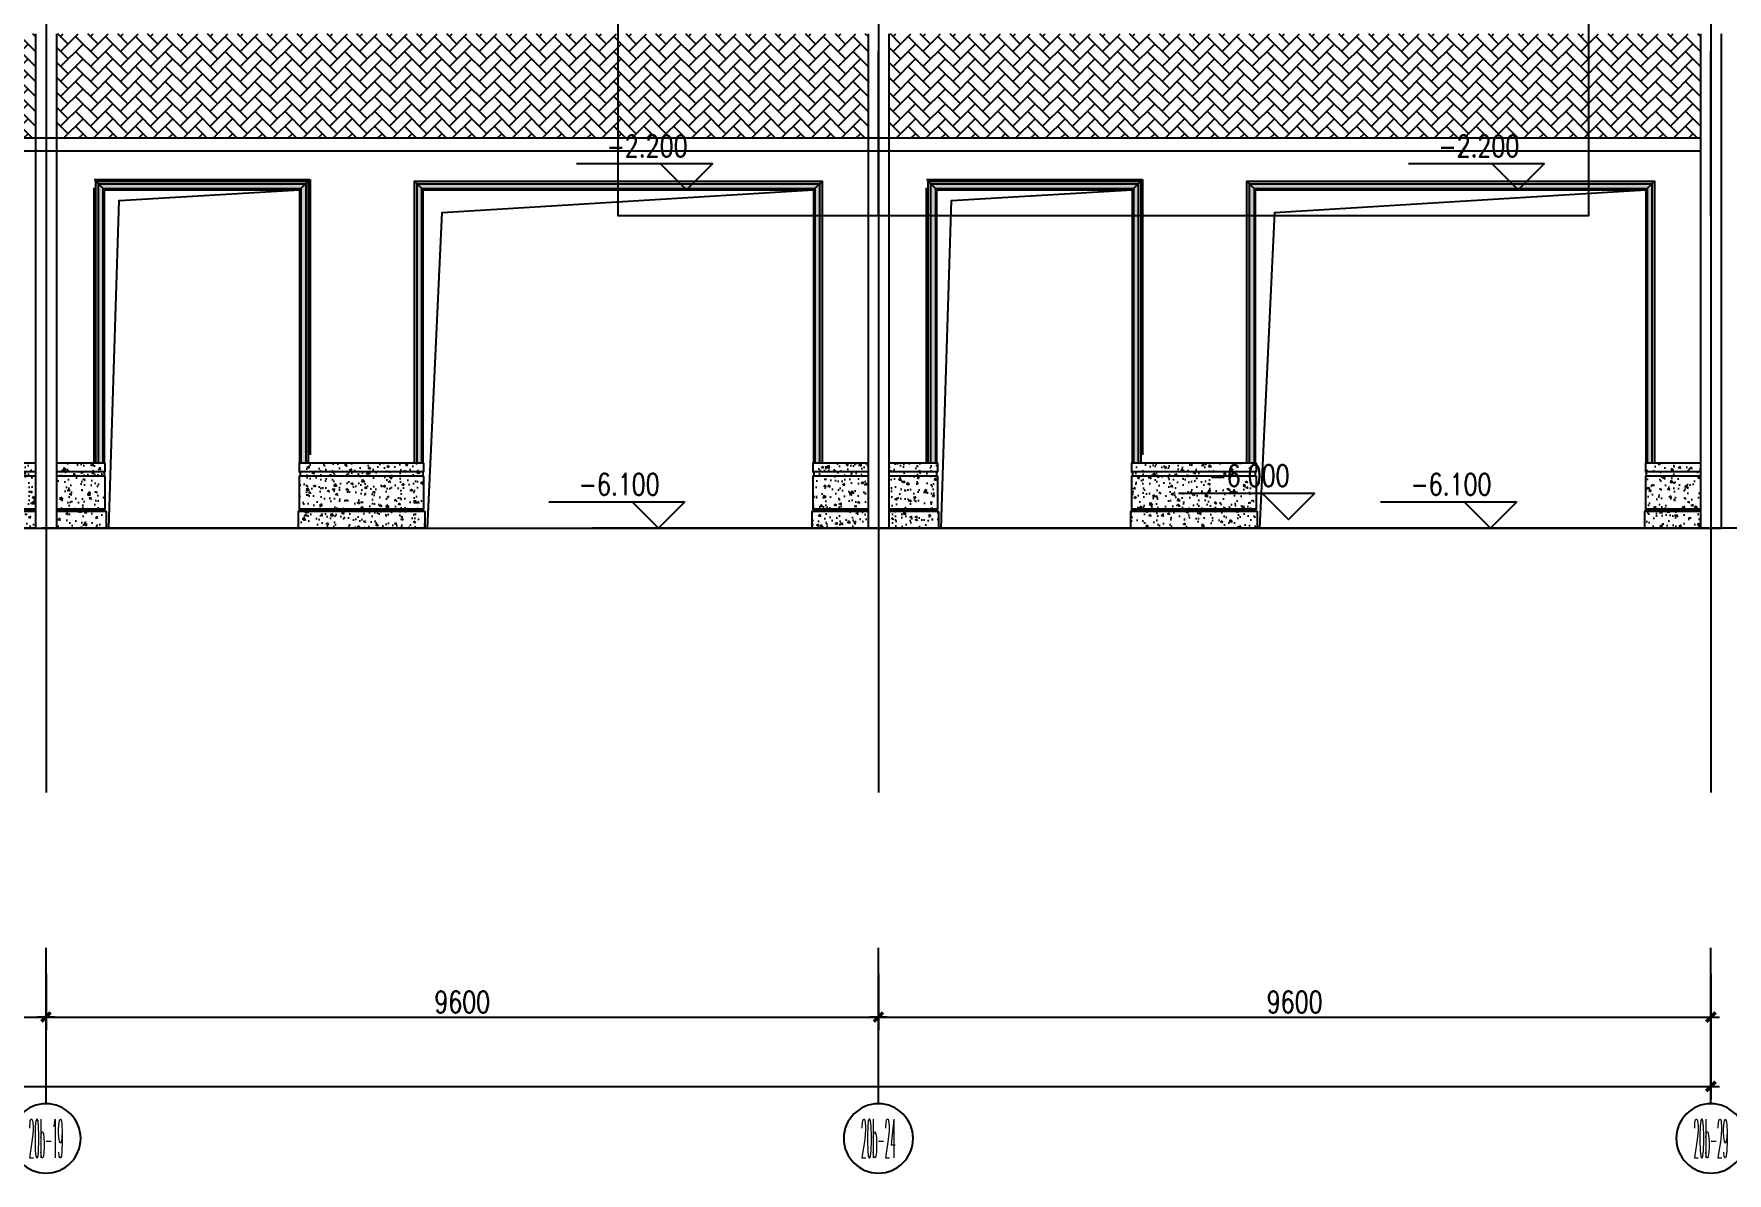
# Model space of a CAD drawing. Extents: x 296441 to 853063, y 459050 to 1117990.
# Drawn here: x 648758 to 668286, y 1040066 to 1053205 of the extents above; entities that cross this region are included whole.
import ezdxf
from ezdxf.enums import TextEntityAlignment as Align
from ezdxf.xclip import XClip

# ---------------------------------------------------------------- set-up
doc = ezdxf.new("R2010")
doc.units = 0
doc.header["$LTSCALE"] = 1000
doc.header["$XCLIPFRAME"] = 0
for name, pattern in [('14-GRID$0$CENTER2', [28.575000000000003, 19.05, -3.175, 3.175, -3.175]), ('18-19-ELEV$0$HIDDEN2', [4.762499999999999, 3.175, -1.5875]), ('CENTER2', [28.574999999999996, 19.05, -3.174999999999999, 3.174999999999999, -3.174999999999999])]:
    doc.linetypes.add(name, pattern=pattern)
for name, color, linetype in [('1-1poumian-16-20$0$ZT1_Dim---标注---PM、LM、DY、JD', 252, 'Continuous'), ('14-GRID$0$G-GRID', 9, '14-GRID$0$CENTER2'), ('18-19-ELEV$0$A-ELEV-HDDN', 161, '18-19-ELEV$0$HIDDEN2'), ('18-19-ELEV$0$A-ELEV-THIN', 144, 'Continuous'), ('18-19-ELEV$0$A-HOLE', 211, 'Continuous'), ('18-19-ELEV$0$G-XREF', 2, 'Continuous'), ('A-WALL', 1, 'Continuous'), ('B-ELEV-S02$0$A-ELEV-MEDM-HEVY', 2, 'Continuous'), ('B-ELEV-S02$0$A-ELEV-THIN', 144, 'Continuous'), ('E1-TEXT-S-MI$0$A-ANNO-LEVL', 3, 'Continuous'), ('E1-TEXT-S-MI$0$A-ANNO-LEVL-TEXT', 255, 'Continuous'), ('G-GRID', 8, 'CENTER2'), ('G-GRID-DIMS', 3, 'Continuous'), ('G-GRID-IDEN', 4, 'Continuous'), ('G-GRID-TEXT', 33, 'Continuous'), ('G-XREF', 2, 'Continuous'), ('ZT1_通用--填充---PM、LM、DY、JD', 8, 'Continuous'), ('ZT3_面板--石材板-PM、LM、DY、JD', 45, 'Continuous'), ('看线', 140, 'Continuous')]:
    doc.layers.add(name, color=color, linetype=linetype)
doc.layers.add('E4-TEXT-S$0$A-ANNO-NPLT', color=215, linetype='Continuous', plot=False)
doc.styles.add('COMPLEX', font='COMPLEX')
doc.styles.add('E1-TEXT-S-MI$0$GOA_01_thin_0.75', font='romans.shx', dxfattribs={"width": 0.75, "bigfont": 'hzdx.shx'})
doc.styles.add('GOA_01_thin_0.75', font='romans.shx', dxfattribs={"width": 0.75, "bigfont": 'hzdx.shx'})
doc.styles.add('GOA_04_COMPLEX_1.00', font='complex.shx')
doc.dimstyles.new('GOA_DIMN100', dxfattribs={"dimscale": 100, "dimtxt": 2.5, "dimasz": 1, "dimexe": 1.5, "dimexo": 3, "dimgap": 0.5, "dimtad": 1, "dimdec": 0, "dimrnd": 1, "dimzin": 0, "dimdsep": 46, "dimtxsty": 'GOA_01_thin_0.75', "dimblk": 'YQTICK', "dimcen": 0, "dimclrt": 7, "dimadec": 1, "dimazin": 0, "dimtfac": 1, "dimtdec": 4, "dimtix": 1, "dimtmove": 2, "dimatfit": 2, "dimfxl": 0, "dimtolj": 1, "dimtzin": 0, "dimarcsym": 0})

# ---------------------------------------------------------------- blocks, each defined once
blk = doc.blocks.new('YQTICK')
blk.add_line((-1, 1.110223024625157e-16), (1, 1.110223024625157e-16))
at = {"const_width": 0.4}
blk.add_lwpolyline([(0.5303300858899105, 0.5303300858899106), (-0.5303300858899106, -0.5303300858899105)], dxfattribs=at)
blk = doc.blocks.new('*D1467')
at = {"layer": 'Defpoints', "color": 0, "transparency": 16777216}
for p in [(608698.4800028085, 1042666.079450931, -5.427696829794604), (668098.4799879998, 1042666.079450931, -5.427696829794604), (668098.4799879998, 1041066.079450931)]:
    blk.add_point(p, dxfattribs=at)
at = {"layer": 'G-GRID-DIMS', "color": 0, "lineweight": -2, "transparency": 16777216}
for p, q in [((608698.4800028085, 1042366.079450931), (608698.4800028085, 1040916.079450931)), ((668098.4799879998, 1042366.079450931), (668098.4799879998, 1040916.079450931)), ((608798.4800028085, 1041066.079450931), (667998.4799879998, 1041066.079450931))]:
    blk.add_line(p, q, dxfattribs=at)
at = {"layer": 'G-GRID-DIMS', "color": 0, "lineweight": -2, "transparency": 16777216, "xscale": 100, "yscale": 100, "zscale": 100, "rotation": 180}
blk.add_blockref('YQTICK', (608698.4800028085, 1041066.079450931), dxfattribs=at)
at = {"layer": 'G-GRID-DIMS', "color": 0, "lineweight": -2, "transparency": 16777216, "xscale": 100, "yscale": 100, "zscale": 100}
blk.add_blockref('YQTICK', (668098.4799879998, 1041066.079450931), dxfattribs=at)
at = {"layer": 'G-GRID-DIMS', "color": 7, "transparency": 16777216, "insert": (638398.4799954041, 1041241.079450931), "char_height": 250, "attachment_point": 5, "style": 'GOA_01_thin_0.75'}
blk.add_mtext('\\A1;59400', dxfattribs=at)
blk = doc.blocks.new('*D1468')
at = {"layer": 'Defpoints', "color": 0, "transparency": 16777216}
for p in [(648898.4799874843, 1042666.079450931), (658498.479987122, 1042666.079450931, -5.42769682979415), (658498.479987122, 1041866.079450931)]:
    blk.add_point(p, dxfattribs=at)
at = {"layer": 'G-GRID-DIMS', "color": 0, "lineweight": -2, "transparency": 16777216}
for p, q in [((648898.4799874843, 1042366.079450931), (648898.4799874843, 1041716.079450931)), ((658498.479987122, 1042366.079450931), (658498.479987122, 1041716.079450931)), ((648998.4799874843, 1041866.079450931), (658398.479987122, 1041866.079450931))]:
    blk.add_line(p, q, dxfattribs=at)
at = {"layer": 'G-GRID-DIMS', "color": 0, "lineweight": -2, "transparency": 16777216, "xscale": 100, "yscale": 100, "zscale": 100, "rotation": 180}
blk.add_blockref('YQTICK', (648898.4799874843, 1041866.079450931), dxfattribs=at)
at = {"layer": 'G-GRID-DIMS', "color": 0, "lineweight": -2, "transparency": 16777216, "xscale": 100, "yscale": 100, "zscale": 100}
blk.add_blockref('YQTICK', (658498.479987122, 1041866.079450931), dxfattribs=at)
at = {"layer": 'G-GRID-DIMS', "color": 7, "transparency": 16777216, "insert": (653698.4799873031, 1042041.079450931), "char_height": 250, "attachment_point": 5, "style": 'GOA_01_thin_0.75'}
blk.add_mtext('\\A1;9600', dxfattribs=at)
blk = doc.blocks.new('*D1469')
at = {"layer": 'Defpoints', "color": 0, "transparency": 16777216}
for p in [(658498.479987122, 1042666.079450931, 0.1884384605901914), (668098.479873568, 1042666.079450931, -5.42769682979415), (668098.479873568, 1041866.079450931)]:
    blk.add_point(p, dxfattribs=at)
at = {"layer": 'G-GRID-DIMS', "color": 0, "lineweight": -2, "transparency": 16777216}
for p, q in [((658498.479987122, 1042366.079450931), (658498.479987122, 1041716.079450931)), ((668098.479873568, 1042366.079450931), (668098.479873568, 1041716.079450931)), ((658598.479987122, 1041866.079450931), (667998.479873568, 1041866.079450931))]:
    blk.add_line(p, q, dxfattribs=at)
at = {"layer": 'G-GRID-DIMS', "color": 0, "lineweight": -2, "transparency": 16777216, "xscale": 100, "yscale": 100, "zscale": 100, "rotation": 180}
blk.add_blockref('YQTICK', (658498.479987122, 1041866.079450931), dxfattribs=at)
at = {"layer": 'G-GRID-DIMS', "color": 0, "lineweight": -2, "transparency": 16777216, "xscale": 100, "yscale": 100, "zscale": 100}
blk.add_blockref('YQTICK', (668098.479873568, 1041866.079450931), dxfattribs=at)
at = {"layer": 'G-GRID-DIMS', "color": 7, "transparency": 16777216, "insert": (663298.479930345, 1042041.079450931), "char_height": 250, "attachment_point": 5, "style": 'GOA_01_thin_0.75'}
blk.add_mtext('\\A1;9600', dxfattribs=at)
blk = doc.blocks.new('*D1470')
at = {"layer": 'Defpoints', "color": 0, "transparency": 16777216}
for p in [(639298.4799878467, 1042666.079450931), (648898.4799874843, 1042666.079450931, -5.42769682979415), (648898.4799874843, 1041866.079450931)]:
    blk.add_point(p, dxfattribs=at)
at = {"layer": 'G-GRID-DIMS', "color": 0, "lineweight": -2, "transparency": 16777216}
for p, q in [((639298.4799878467, 1042366.079450931), (639298.4799878467, 1041716.079450931)), ((648898.4799874843, 1042366.079450931), (648898.4799874843, 1041716.079450931)), ((639398.4799878467, 1041866.079450931), (648798.4799874843, 1041866.079450931))]:
    blk.add_line(p, q, dxfattribs=at)
at = {"layer": 'G-GRID-DIMS', "color": 0, "lineweight": -2, "transparency": 16777216, "xscale": 100, "yscale": 100, "zscale": 100, "rotation": 180}
blk.add_blockref('YQTICK', (639298.4799878467, 1041866.079450931), dxfattribs=at)
at = {"layer": 'G-GRID-DIMS', "color": 0, "lineweight": -2, "transparency": 16777216, "xscale": 100, "yscale": 100, "zscale": 100}
blk.add_blockref('YQTICK', (648898.4799874843, 1041866.079450931), dxfattribs=at)
at = {"layer": 'G-GRID-DIMS', "color": 7, "transparency": 16777216, "insert": (644098.4799876655, 1042041.079450931), "char_height": 250, "attachment_point": 5, "style": 'GOA_01_thin_0.75'}
blk.add_mtext('\\A1;9600', dxfattribs=at)
blk = doc.blocks.new('E4-ELEV-S')
at = {"layer": '14-GRID$0$G-GRID', "color": 8, "ltscale": 0.1}
for p, q in [((-1.117587089538574e-08, -2500), (-1.117587089538574e-08, 9900)), ((9599.999999988824, -2500), (9599.999999988824, 6900))]:
    blk.add_line(p, q, dxfattribs=at)
blk = doc.blocks.new('*U2437')
at = {"layer": 'ZT1_通用--填充---PM、LM、DY、JD', "ltscale": 500}
h = blk.add_hatch(dxfattribs=at)
h.set_pattern_fill('混凝土', color=256, scale=30)
h.set_pattern_definition([(49.99999999999999, (-1442.313439054531, -749.9999995307779), (215.178054780226, -18.82564049477853), [22.5, -247.5]), (355, (-1442.313439054531, -749.9999995307779), (-41.6254000839, 225.6576401100035), [18, -198]), (100.4514, (-1424.381935054531, -751.5688015307779), (173.5528145142065, 206.8318626182861), [19.122057, -210.3426336]), (46.18420000000002, (-1442.313439054531, -689.9999995307779), (320.1723145876933, -49.65570429870542), [33.74999999999998, -371.2499999999998]), (96.6356, (-1415.632415554531, -694.137991630778), (280.398811664611, 292.2353612701325), [28.6830864, -315.5139]), (351.1842, (-1442.313439054531, -689.9999995307779), (280.3985835400882, 292.2355802775974), [27, -297]), (21, (-1412.313439054531, -704.9999995307779), (179.0721156355385, -120.7856671996016), [22.5, -247.5]), (326.0000000000001, (-1412.313439054531, -704.9999995307779), (72.99459957647451, 217.5450135140559), [18, -198]), (71.4514, (-1397.390769154531, -715.065481330778), (252.066788574447, 96.75914901298572), [19.122057, -210.3426336]), (37.50000000000001, (-1442.313439054531, -749.9999995307779), (3.647956595187201, 99.86815614939344), [0, -195.6, 0, -201, 0, -198.75]), (7.499999999999999, (-1442.313439054531, -749.9999995307779), (78.92086123264458, 118.3235135647081), [0, -114.6, 0, -191.1, 0, -75.75]), (327.5, (-1509.213439054531, -749.9999995307779), (160.1467308517227, -6.766461520313927), [0, -75, 0, -234, 0, -310.5]), (317.5, (-1539.213439054531, -749.9999995307779), (174.9558508027159, 30.03149469969532), [0, -97.5, 0, -155.4, 0, -220.5])])
edge = h.paths.add_edge_path()
edge.add_line((-1425.005746752606, 4.697357436274268e-07), (0, 4.793982952833176e-07))
edge.add_line((-1425.005746752606, -1.082670487416009e-08), (-1430.005746752606, -1.082670487416009e-08))
edge.add_line((-1430.005746752606, -1.082670487416009e-08), (-1430.005746751209, -100.0000000105939))
edge.add_line((-1430.005746751209, -100.0000000105939), (-1420.005746751674, -100.0000000105939))
edge.add_line((-1420.005746751674, -100.0000000105939), (-1420.00574675214, -150.0000000105939))
edge.add_line((-1420.00574675214, -150.0000000105939), (-1427.698054443696, -150.0000000105939))
edge.add_line((-1427.698054443696, -150.0000000105939), (-1430.005746751209, -152.3076923183399))
edge.add_line((-1430.005746751209, -152.3076923183399), (-1430.005746752606, -529.9999995284015))
edge.add_line((-1430.005746752606, -529.9999995284015), (-1422.313439059188, -529.9999995281687))
edge.add_line((-1422.313439059188, -529.9999995281687), (-1422.313439058722, -549.9999995286344))
edge.add_line((-1422.313439058722, -549.9999995286344), (-1432.313439058256, -549.9999995286344))
edge.add_arc((-1442.313439054165, -550.0002840621601), 9.999999999956376, -90.00000000209872, 0.0016302570153925444, ccw=False)
edge.add_line((-1442.313439054531, -560.0002840621164), (-1442.313439054065, -749.9999995291))
edge.add_line((0, 0), (5, 0))
edge.add_line((5, 0), (4.999999998603016, -99.99999999976717))
edge.add_line((4.999999998603016, -99.99999999976717), (-5.000000000931323, -99.99999999976717))
edge.add_line((-5.000000000931323, -99.99999999976717), (-5.000000000465661, -149.9999999997672))
edge.add_line((-5.000000000465661, -149.9999999997672), (2.692307691089809, -149.9999999997672))
edge.add_line((2.692307691089809, -149.9999999997672), (4.999999998603016, -152.3076923075132))
edge.add_line((4.999999998603016, -152.3076923075132), (5, -529.9999995175749))
edge.add_line((5, -529.9999995175749), (-2.692307693418115, -529.9999995173421))
edge.add_line((-2.692307693418115, -529.9999995173421), (-2.692307693883777, -549.9999995178077))
edge.add_line((-2.692307693883777, -549.9999995178077), (7.307692305650562, -549.9999995178077))
edge.add_arc((17.30769230155894, -550.0002840513334), 9.999999999956344, 179.9983697429845, 270.0000000020989)
edge.add_line((17.30769230192527, -560.0002840512898), (17.30769230145961, -749.9999995182734))
edge.add_line((-1442.313439054065, -749.9999995291), (17.30769230145961, -749.9999995199513))
at = {"layer": 'B-ELEV-S02$0$A-ELEV-MEDM-HEVY'}
blk.add_line((-1425.005746752606, 4.697357436274268e-07, 0.02805970484035678), (0, 4.793982952833176e-07, 0.02805970484035678), dxfattribs=at)
at = {"layer": 'B-ELEV-S02$0$A-ELEV-THIN'}
for p, q in [((-1430.005746753071, -100.0000000094297), (-5.000000000931323, -99.99999999976717)), ((-1430.005746753071, -150.0000000094297), (-5.000000000931323, -149.9999999997672)), ((-1442.313439054531, -560.0009187903285), (17.30769230192527, -560.0009187804535)), ((-1430.005746752606, -529.9999995270005), (5, -529.9999995173421)), ((-1427.698054446024, -549.9999995274702), (-2.692307693418115, -549.9999995175749)), ((-1442.313439054065, -749.9999995291), (17.30769230145961, -749.9999995199513))]:
    blk.add_line(p, q, dxfattribs=at)
at = {"layer": 'ZT3_面板--石材板-PM、LM、DY、JD'}
for points in [[(0, 0), (5, 0), (4.999999998603016, -99.99999999976717), (-5.000000000931323, -99.99999999976717), (-5.000000000465661, -149.9999999997672), (2.692307691089809, -149.9999999997672), (4.999999998603016, -152.3076923075132), (5, -529.9999995175749), (-2.692307693418115, -529.9999995173421), (-2.692307693883777, -549.9999995178077), (7.307692305650562, -549.9999995178077, 0.4142218962024014), (17.30769230192527, -560.0002840512898), (17.30769230145961, -749.9999995182734)], [(-1425.005746752606, -1.082670487416009e-08), (-1430.005746752606, -1.082670487416009e-08), (-1430.005746751209, -100.0000000105939), (-1420.005746751674, -100.0000000105939), (-1420.00574675214, -150.0000000105939), (-1427.698054443696, -150.0000000105939), (-1430.005746751209, -152.3076923183399), (-1430.005746752606, -529.9999995284015), (-1422.313439059188, -529.9999995281687), (-1422.313439058722, -549.9999995286344), (-1432.313439058256, -549.9999995286344, -0.4142218962024014), (-1442.313439054531, -560.0002840621164), (-1442.313439054065, -749.9999995291)]]:
    blk.add_lwpolyline(points, format="xyb", dxfattribs=at)
blk = doc.blocks.new('YQ1230161900')
at = {"layer": 'ZT1_通用--填充---PM、LM、DY、JD', "ltscale": 1000}
h = blk.add_hatch(dxfattribs=at)
h.set_pattern_fill('混凝土', color=256, scale=20)
h.set_pattern_definition([(49.99999999999999, (9.77814156212844, 749.9999999980209), (143.4520365201507, -12.55042699651902), [15, -165]), (355, (9.77814156212844, 749.9999999980209), (-27.7502667226, 150.4384267400024), [12, -132]), (100.4514, (21.73247756215278, 748.9541319980053), (115.7018763428043, 137.8879084121907), [12.748038, -140.2284224]), (46.18420000000002, (9.77814156212844, 789.9999999980209), (213.4482097251289, -33.10380286580362), [22.49999999999997, -247.4999999999998]), (96.6356, (27.56549056211952, 787.2413385980763), (186.9325411097407, 194.8235741800883), [19.1220576, -210.3426]), (351.1842, (9.77814156212844, 789.9999999980209), (186.9323890267254, 194.8237201850649), [18, -198]), (21, (29.77814156212844, 779.9999999980209), (119.3814104236923, -80.52377813306776), [15, -165]), (326.0000000000001, (29.77814156212844, 779.9999999980209), (48.66306638431634, 145.0300090093706), [12, -132]), (71.4514, (39.72658816212788, 773.2896787980571), (168.044525716298, 64.50609934199048), [12.748038, -140.2284224]), (37.50000000000001, (9.77814156212844, 749.9999999980209), (2.431971063458134, 66.5787707662623), [0, -130.4, 0, -134, 0, -132.5]), (7.499999999999999, (9.77814156212844, 749.9999999980209), (52.61390748842972, 78.88234237647205), [0, -76.39999999999999, 0, -127.4, 0, -50.5]), (327.5, (-34.82185843784828, 749.9999999980209), (106.7644872344818, -4.510974346875951), [0, -50, 0, -156, 0, -207]), (317.5, (-54.82185843784828, 749.9999999980209), (116.6372338684772, 20.02099646646354), [0, -65, 0, -103.6, 0, -147])])
h.paths.add_polyline_path([(9.778141719754785, 749.999999998603), (109.7781415621284, 749.9999999980209), (109.7781415621284, 3899.999999999884), (4609.838955879794, 3899.999999999884), (4609.838955879794, 750.0000000005821), (4709.838955879794, 749.9999999981374), (4709.838955879794, 3999.999999999884), (9.77814156212844, 3999.999999999884)])
h = blk.add_hatch(dxfattribs=at)
h.set_pattern_fill('混凝土', color=256, scale=20)
h.set_pattern_definition([(49.99999999999999, (5934.717327188235, 749.9999999980209), (143.4520365201507, -12.55042699651902), [15, -165]), (355, (5934.717327188235, 749.9999999980209), (-27.7502667226, 150.4384267400024), [12, -132]), (100.4514, (5946.671663188259, 748.9541319980053), (115.7018763428043, 137.8879084121907), [12.748038, -140.2284224]), (46.18420000000002, (5934.717327188235, 789.9999999980209), (213.4482097251289, -33.10380286580362), [22.49999999999997, -247.4999999999998]), (96.6356, (5952.504676188226, 787.2413385980763), (186.9325411097407, 194.8235741800883), [19.1220576, -210.3426]), (351.1842, (5934.717327188235, 789.9999999980209), (186.9323890267254, 194.8237201850649), [18, -198]), (21, (5954.717327188235, 779.9999999980209), (119.3814104236923, -80.52377813306776), [15, -165]), (326.0000000000001, (5954.717327188235, 779.9999999980209), (48.66306638431634, 145.0300090093706), [12, -132]), (71.4514, (5964.665773788234, 773.2896787980571), (168.044525716298, 64.50609934199048), [12.748038, -140.2284224]), (37.50000000000001, (5934.717327188235, 749.9999999980209), (2.431971063458134, 66.5787707662623), [0, -130.4, 0, -134, 0, -132.5]), (7.499999999999999, (5934.717327188235, 749.9999999980209), (52.61390748842972, 78.88234237647205), [0, -76.39999999999999, 0, -127.4, 0, -50.5]), (327.5, (5890.117327188258, 749.9999999980209), (106.7644872344818, -4.510974346875951), [0, -50, 0, -156, 0, -207]), (317.5, (5870.117327188258, 749.9999999980209), (116.6372338684772, 20.02099646646354), [0, -65, 0, -103.6, 0, -147])])
h.paths.add_polyline_path([(5934.717327345861, 749.999999998603), (6034.717327188235, 749.9999999980209), (6034.717327188235, 3899.999999999884), (8284.838955924613, 3899.999999999884), (8284.838955924613, 750.0000000005821), (8384.838955924613, 749.9999999981374), (8384.838955924613, 3999.999999999884), (5934.717327188235, 3999.999999999884)])
at = {"layer": '18-19-ELEV$0$A-ELEV-HDDN'}
blk.add_lwpolyline([(8404.838955924613, 750.0000000005821), (8404.838955924613, 4019.999999999884), (5914.717327188235, 4019.999999999884), (5914.717327188235, 749.9999999981374)], dxfattribs=at)
at = {"layer": '18-19-ELEV$0$A-ELEV-THIN'}
for points in [[(4679.838955879794, 749.9999999981374), (4679.838955879794, 3969.999999999884), (39.77814156212844, 3969.999999999884), (39.77814156212844, 749.9999999981374)], [(4624.838955880492, 749.9999999981374), (4624.838955880492, 3915.000000000349), (94.77814156142995, 3915.000000000349), (94.77814156142995, 749.9999999981374)], [(8354.838955924613, 750.0000000005821), (8354.838955924613, 3969.999999999884), (5964.717327188235, 3969.999999999884), (5964.717327188235, 749.9999999981374)], [(8299.838955925079, 750.0000000005821), (8299.838955925079, 3915.000000000349), (6019.717327187769, 3915.000000000349), (6019.717327187769, 749.9999999981374)]]:
    blk.add_lwpolyline(points, dxfattribs=at)
at = {"layer": '18-19-ELEV$0$A-HOLE'}
for points in [[(4559.838955875137, 1.164153218269348e-10), (4389.283296323963, 3640.651449677418), (109.7781415621284, 3899.999999999884)], [(8234.832599995192, 1.164153218269348e-10), (8116.32722749433, 3778.698507033172), (6034.717327188235, 3899.999999999884)]]:
    blk.add_lwpolyline(points, dxfattribs=at)
at = {"layer": '18-19-ELEV$0$G-XREF'}
for p, q in [((109.7781415621284, 3899.999999999884, 0.04444239284182672), (9.77814156212844, 3999.999999999884, 0.04444239284182672)), ((4609.838955879794, 3899.999999999884, 0.04444239284198304), (4709.838955879794, 3999.999999999884, 0.04444239284198304)), ((6034.717327188235, 3899.999999999884, 0.04444239284202656), (5934.717327188235, 3999.999999999884, 0.04444239284202656)), ((8284.838955924613, 3899.999999999884, 0.04444239284199014), (8384.838955924613, 3999.999999999884, 0.04444239284199014))]:
    blk.add_line(p, q, dxfattribs=at)
for points in [[(4709.838955879794, 749.9999999981374), (4709.838955879794, 3999.999999999884), (9.77814156212844, 3999.999999999884), (9.77814156212844, 749.9999999981374)], [(8384.838955924613, 750.0000000005821), (8384.838955924613, 3999.999999999884), (5934.717327188235, 3999.999999999884), (5934.717327188235, 749.9999999981374)], [(4609.838955879794, 749.9999999981374), (4609.838955879794, 3899.999999999884), (109.7781415621284, 3899.999999999884), (109.7781415621284, 749.9999999981374)], [(8284.838955924613, 750.0000000005821), (8284.838955924613, 3899.999999999884), (6034.717327188235, 3899.999999999884), (6034.717327188235, 749.9999999981374)]]:
    blk.add_lwpolyline(points, dxfattribs=at)
at = {"layer": '看线', "ltscale": 500}
ref = blk.add_blockref('*U2437', (109.7781415621284, 750.0000004793983, 0.02805970484035658), dxfattribs=at)
XClip(ref).set_block_clipping_path([(-630.0050385149661, -750.000000479049), (70.18922503769863, 62.82293689495418)])
blk.add_blockref('*U2437', (6034.844702632399, 750.000000008964), dxfattribs=at)
ref = blk.add_blockref('*U2437', (9709.84470267722, 750.0000000114087), dxfattribs=at)
XClip(ref).set_block_clipping_path([(-1691.7932015412953, -749.9999995250255), (-870.0663464927347, 144.45228676695842)])
blk = doc.blocks.new('_AXISO')
at = {"layer": 'G-GRID-IDEN'}
blk.add_circle((1.4210854715202e-14, 5.684341886080801e-14), 0.5, dxfattribs=at)
at = {"layer": 'G-GRID-TEXT', "style": 'GOA_04_COMPLEX_1.00', "width": 1.041666666666667}
blk.add_attdef('A', text='', height=0.56, dxfattribs=at).set_placement((-0.2499999999999858, -0.2799999999999727), (0.2500000000000142, -0.2799999999999727), align=Align.FIT)

msp = doc.modelspace()

# ---------------------------------------------------------------- hatches: boundary and pattern name
at = {"layer": '1-1poumian-16-20$0$ZT1_Dim---标注---PM、LM、DY、JD'}
h = msp.add_hatch(dxfattribs=at)
h.set_pattern_fill('AR-HBONE', color=256, scale=200, angle=1.272221872585407e-14, style=0)
h.set_pattern_definition([(135, (628518.2580309907, 1053604.769549303), (1.812178371638932e-14, 172.4209175245277), [365.76, -121.92]), (44.99999999999995, (628432.0476309907, 1053690.979949303), (1.812178371638932e-14, 172.4209175245277), [365.76, -121.92])])
h.paths.add_polyline_path([(648778.4803231487, 1053204.769549303), (648778.4803231487, 1052004.769549303), (639418.4796527155, 1052004.769549303), (639418.4796527155, 1053204.769549303)])
h = msp.add_hatch(dxfattribs=at)
h.set_pattern_fill('AR-HBONE', color=256, scale=200, angle=1.272221872585407e-14, style=0)
h.set_pattern_definition([(135, (638118.2580310433, 1053604.769549301), (1.812178371638932e-14, 172.4209175245277), [365.76, -121.92]), (44.99999999999995, (638032.0476310434, 1053690.979949302), (1.812178371638932e-14, 172.4209175245277), [365.76, -121.92])])
h.paths.add_polyline_path([(658378.4803232012, 1053204.769549301), (658378.4803232012, 1052004.769549301), (649018.4796527681, 1052004.769549301), (649018.4796527681, 1053204.769549301)])
h = msp.add_hatch(dxfattribs=at)
h.set_pattern_fill('AR-HBONE', color=256, scale=200, angle=1.272221872585407e-14, style=0)
h.set_pattern_definition([(135, (647718.2580306699, 1053604.769549303), (1.812178371638932e-14, 172.4209175245277), [365.76, -121.92]), (44.99999999999995, (647632.0476306699, 1053690.979949303), (1.812178371638932e-14, 172.4209175245277), [365.76, -121.92])])
h.paths.add_polyline_path([(667978.4803228278, 1053204.769549303), (667978.4803228278, 1052004.769549303), (658618.4796523947, 1052004.769549303), (658618.4796523947, 1053204.769549303)])

# ---------------------------------------------------------------- linework, layer by layer
at = {"layer": 'A-WALL'}
for p, q in [((648778.4803223124, 1053204.769074217, 0.009019254794904619), (648778.4803223124, 1047504.769549305, 0.009020538027503022)), ((649018.4796527681, 1053204.769390942, 0.009019254794904619), (649018.4796527681, 1047504.769549305, 0.00902053802723568)), ((658378.480321939, 1053204.769074217, 5.417605957593833), (658378.480321939, 1047504.769549305, 5.417607240826431)), ((658618.4796523944, 1053204.769390942, 5.417605957593833), (658618.4796523944, 1047504.769549305, 5.417607240826164)), ((667978.4803228278, 1053204.769074217, 5.436716084589664), (667978.4803228278, 1047504.769549305, 5.436717367822262)), ((668218.4796532834, 1053204.769390942, 5.436716084589664), (668218.4796532834, 1047504.769549305, 5.436717367821995)), ((598338.2580301083, 1052004.769549305, 5.417606087174588), (667978.4803228278, 1052004.769549305, 5.417606087174588)), ((598098.2580301082, 1051854.769549305, 5.417606087174588), (667978.4803228278, 1051854.769549305, 5.417606087174588)), ((608588.2531209645, 1047504.769549305, 5.417606072924584), (668218.4796532834, 1047504.769549305, 5.417606072924584))]:
    msp.add_line(p, q, dxfattribs=at)
at = {"layer": 'E1-TEXT-S-MI$0$A-ANNO-LEVL'}
for points, elevation in [([(655984.0559394739, 1051704.769549305), (656284.0559394739, 1051404.769549305), (656584.0559394739, 1051704.769549305), (655017.9262268709, 1051704.769549305)], 5.430734874957193), ([(665576.1652584441, 1051704.769549305), (665876.1652584441, 1051404.769549305), (666176.1652584441, 1051704.769549305), (664610.0355458411, 1051704.769549305)], 5.430734874957193), ([(662926.1956497926, 1047904.769549257), (663226.1956497926, 1047604.769549257), (663526.1956497926, 1047904.769549257), (661960.0659371895, 1047904.769549257)], 5.417606072924585), ([(655662.8537640352, 1047804.769549257), (655962.8537640352, 1047504.769549256), (656262.8537640352, 1047804.769549257), (654696.7240514321, 1047804.769549257)], 5.417606438123459), ([(665254.9630830054, 1047804.769549257), (665554.9630830054, 1047504.769549256), (665854.9630830054, 1047804.769549257), (664288.8333704023, 1047804.769549257)], 5.417606438123459)]:
    msp.add_lwpolyline(points, dxfattribs=dict(at, elevation=elevation))
at = {"layer": 'E4-TEXT-S$0$A-ANNO-NPLT', "elevation": -258.3492542400264}
msp.add_lwpolyline([(662989.0356767098, 1060667.70928949), (666688.64771255, 1060667.70928949), (666688.64771255, 1051104.769549305), (655498.4799874788, 1051104.769549305), (655498.4799874788, 1060667.70928949), (661168.4799853767, 1060667.70928949), (661664.3791118931, 1060667.70928949), (661664.3791118931, 1058224.058775914), (663215.5650045314, 1058224.058775914), (663215.5650045314, 1058684.599054593), (663412.4921526879, 1058684.599054593), (663412.4921526879, 1059765.480512004), (662989.0356767098, 1059765.480512004), (662989.0356767098, 1060667.70928949)], dxfattribs=at)
at = {"layer": 'G-GRID'}
for p, q in [((648898.4799874843, 1063504.769549305, 0.00901925479506005), (648898.4799874843, 1042704.769549305, 5.417606087174588)), ((658498.479987122, 1063504.769549305, 0.00901925479506005), (658498.479987122, 1042704.769549305, 5.417606087174588)), ((668098.4799879998, 1063504.769549305, 0.00901925479506005), (668098.4799879998, 1042666.079450931, 0.00901925479506005)), ((674249.8684878367, 1047504.769549305, 5.417606087174588), (592333.0773429177, 1047504.769549305, 5.417605571205094))]:
    msp.add_line(p, q, dxfattribs=at)
at = {"layer": 'G-GRID-IDEN'}
for p, q in [((648898.4799874843, 1040866.079450931, 0.009019254795060938), (648898.4799874843, 1042666.079450931, 0.009019254795060938)), ((658498.479987122, 1040866.079450931, 0.009019254795060938), (658498.479987122, 1042666.079450931, 0.009019254795060938)), ((668098.4799879998, 1040866.079450931, 0.009019254795060938), (668098.4799879998, 1042666.079450931, 0.009019254795060938))]:
    msp.add_line(p, q, dxfattribs=at)

# ---------------------------------------------------------------- block references
at = {"xscale": -1}
for p in [(648258.2580089046, 1047504.769549305, 1.01452996451131), (657858.2580089027, 1047504.769549305, 5.430735515273424), (667458.2580085404, 1047504.769549305, 5.430735515273427)]:
    msp.add_blockref('YQ1230161900', p, dxfattribs=at)
at = {"layer": 'G-GRID-IDEN'}
ref = msp.add_blockref('_AXISO', (648898.4799874843, 1040466.079450931, 0.009019254795060938), dxfattribs=dict(at, xscale=-800, yscale=800, zscale=800, rotation=180))
ref.add_attrib('A', '20b-19', dxfattribs={"height": 448.0000000000001, "style": 'COMPLEX', "width": 0.1616379310344827}).set_placement((648698.4799874843, 1040242.079450931, 0.009019254795060938), (649098.4799874843, 1040242.079450931, 0.009019254795060938), align=Align.FIT)
ref = msp.add_blockref('_AXISO', (658498.479987122, 1040466.079450931, 0.009019254795060938), dxfattribs=dict(at, xscale=-800, yscale=800, zscale=800, rotation=180))
ref.add_attrib('A', '20b-24', dxfattribs={"height": 448.0000000000001, "style": 'COMPLEX', "width": 0.1524390243902439}).set_placement((658298.479987122, 1040242.079450931, 0.009019254795060938), (658698.479987122, 1040242.079450931, 0.009019254795060938), align=Align.FIT)
ref = msp.add_blockref('_AXISO', (668098.4799879998, 1040466.079450931, 0.009019254795060938), dxfattribs=dict(at, xscale=-800, yscale=800, zscale=800, rotation=180))
ref.add_attrib('A', '20b-29', dxfattribs={"height": 448.0000000000001, "style": 'COMPLEX', "width": 0.1549586776859504}).set_placement((667898.4799879998, 1040242.079450931, 0.009019254795060938), (668298.4799879998, 1040242.079450931, 0.009019254795060938), align=Align.FIT)
at = {"layer": 'G-XREF'}
msp.add_blockref('E4-ELEV-S', (658498.479987122, 1053604.769549305, 5.417605957593833), dxfattribs=at)

# ---------------------------------------------------------------- texts
at = {"layer": 'E1-TEXT-S-MI$0$A-ANNO-LEVL-TEXT', "style": 'E1-TEXT-S-MI$0$GOA_01_thin_0.75', "width": 0.75}
for s, p in [('-2.200', (655364.4845115199, 1051784.898772252, 5.430734874957193)), ('-2.200', (664956.5938304901, 1051784.898772252, 5.430734874957193)), ('-6.000', (662306.6242218384, 1047984.898772205, 5.417606072924585)), ('-6.100', (655043.2823360813, 1047884.898772204, 5.417606438123459)), ('-6.100', (664635.3916550515, 1047884.898772204, 5.417606438123459))]:
    msp.add_text(s, height=250, dxfattribs=at).set_placement(p)

# ---------------------------------------------------------------- dimensions: what is measured, and where the dimension line sits
at = {"layer": 'G-GRID-DIMS'}
for base, p1, p2, picture, middle in [((668098.4799879998, 1041066.079450931, 5.436716084589664), (608698.4800028085, 1042666.079450931, 0.00901925479506005), (668098.4799879998, 1042666.079450931, 0.00901925479506005), '*D1467', (638398.4799954041, 1041241.079450931, 5.436716084589664)), ((648898.4799874843, 1041866.079450931, 0.00901925479506005), (639298.4799878467, 1042666.079450931, 0.00901925479506005), (648898.4799874843, 1042666.079450931, -5.41867757499909), '*D1470', (644098.4799876655, 1042041.079450931, 0.00901925479506005)), ((658498.479987122, 1041866.079450931, 0.00901925479506005), (648898.4799874843, 1042666.079450931, 0.00901925479506005), (658498.479987122, 1042666.079450931, -5.41867757499909), '*D1468', (653698.4799873031, 1042041.079450931, 0.00901925479506005)), ((668098.479873568, 1041866.079450931, -0.1794192057951314), (658498.479987122, 1042666.079450931, 0.00901925479506005), (668098.479873568, 1042666.079450931, -5.607116035589281), '*D1469', (663298.479930345, 1042041.079450931, -0.1794192057951314))]:
    dim = msp.add_linear_dim(base=base, p1=p1, p2=p2, dimstyle='GOA_DIMN100', dxfattribs=at)
    dim.commit()
    dim.dimension.update_dxf_attribs({"geometry": picture, "text_midpoint": middle})

doc.saveas('drawing.dxf')
